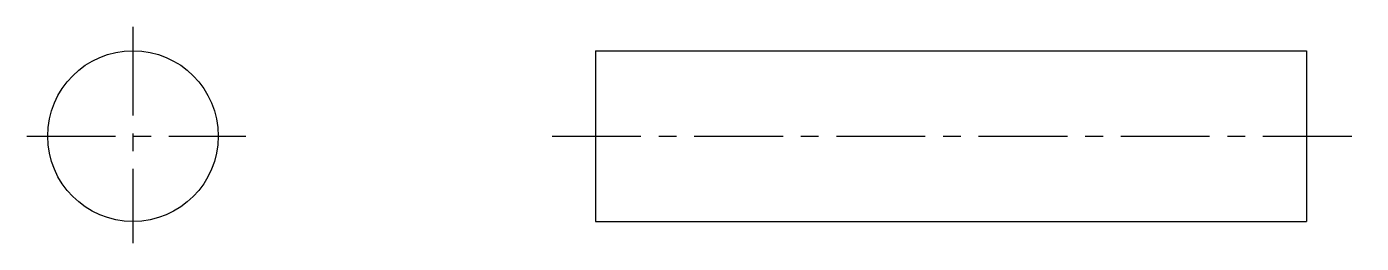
# Model space of a CAD drawing. Extents: x 10.2 to 41.5, y 10 to 40.1.
# Drawn here: x 22.77 to 41.55, y 37.03 to 40.07 of the extents above; entities outside this region: 2.
import ezdxf

# ---------------------------------------------------------------- set-up
doc = ezdxf.new("R2010")
doc.units = 0
doc.linetypes.add('CENTER', pattern=[2, 1.25, -0.25, 0.25, -0.25])
doc.layers.get('0').update_dxf_attribs({"linetype": 'CONTINUOUS'})
doc.layers.add('CENTER', color=1, linetype='CENTER')

msp = doc.modelspace()

# ---------------------------------------------------------------- linework, layer by layer
at = {"color": 7, "linetype": 'CONTINUOUS'}
for p, q in [((30.774, 39.733), (30.774, 37.333)), ((30.774, 39.733), (40.774, 39.733)), ((33.274, 39.733), (33.274, 39.733)), ((35.774, 39.733), (35.774, 39.733)), ((40.774, 39.733), (40.774, 37.333)), ((30.774, 37.333), (40.774, 37.333))]:
    msp.add_line(p, q, dxfattribs=at)
msp.add_circle((24.266, 38.533), 1.2, dxfattribs=at)
at = {"layer": 'CENTER', "color": 1, "linetype": 'CENTER'}
for p, q in [((24.266, 40.071), (24.266, 37.026)), ((22.771, 38.533), (25.855, 38.533)), ((30.162, 38.533), (41.546, 38.533))]:
    msp.add_line(p, q, dxfattribs=at)

# ---------------------------------------------------------------- texts
at = {"color": 7, "linetype": 'CONTINUOUS'}
for s, p in [('MRS2.4-10.0', (10, 15)), ('MRS024', (10, 10))]:
    msp.add_text(s, height=2, dxfattribs=at).set_placement(p)

doc.saveas('drawing.dxf')
